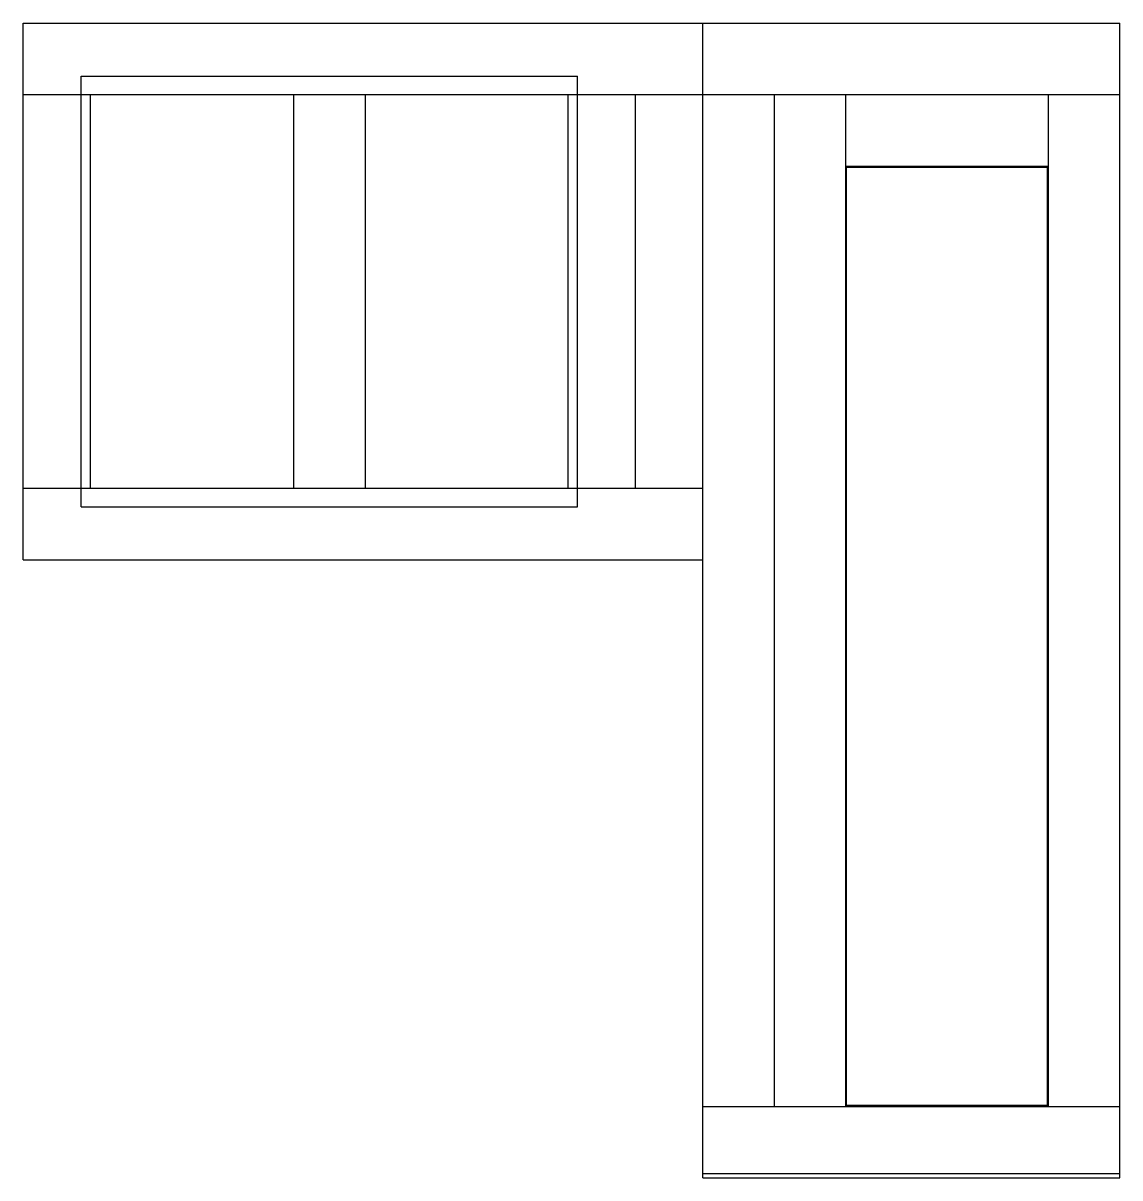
# Model space of a CAD drawing. Header units: millimetres. Extents: x 0 to 1533, y -864 to 750.
import ezdxf

# ---------------------------------------------------------------- set-up
doc = ezdxf.new("R2010")
doc.units = ezdxf.units.MM
doc.layers.get('0').update_dxf_attribs({"lineweight": 25, "true_color": 0xffffff})
doc.layers.add('Bois', color=1, linetype='Continuous', lineweight=25, true_color=0xff0000)
doc.layers.add('Vitres', color=178, linetype='Continuous', lineweight=25, true_color=0x000000)

# ---------------------------------------------------------------- blocks, each defined once
blk = doc.blocks.new('VitreL')
at = {"layer": 'Vitres'}
for p, q in [((0, 0), (0, 1311)), ((0, 1311), (281, 1311)), ((281, 0), (281, 1311)), ((0, 0), (281, 0))]:
    blk.add_line(p, q, dxfattribs=at)
blk = doc.blocks.new('VitreC')
at = {"layer": 'Vitres'}
for p, q in [((0, -1), (0, 601)), ((0, 601), (694, 601)), ((694, -1), (694, 601)), ((0, -1), (694, -1))]:
    blk.add_line(p, q, dxfattribs=at)

msp = doc.modelspace()

# ---------------------------------------------------------------- linework, layer by layer
for p, q in [((0, 0), (0, 750)), ((0, 750), (1533, 750)), ((950, -864), (950, 750)), ((1533, -864), (1533, 750)), ((0, 0), (950, 0)), ((950, -864), (1533, -864))]:
    msp.add_line(p, q)
at = {"layer": 'Bois'}
for p, q in [((0, 650), (1533, 650)), ((94, 100), (94, 650)), ((378, 650), (378, 100)), ((478, 650), (478, 100)), ((762, 100), (762, 650)), ((856, 100), (856, 650)), ((1050, -764), (1050, 650)), ((1150, -764), (1150, 650)), ((1433, -764), (1433, 650)), ((1533, -764), (1533, 605)), ((1150, 550), (1433, 550)), ((0, 100), (950, 100)), ((950, -764), (1533, -764)), ((950, -858), (1533, -858))]:
    msp.add_line(p, q, dxfattribs=at)

# ---------------------------------------------------------------- block references
at = {"layer": 'Vitres'}
for name, p in [('VitreC', (81, 75)), ('VitreL', (1151, -762.5))]:
    msp.add_blockref(name, p, dxfattribs=at)

doc.saveas('drawing.dxf')
